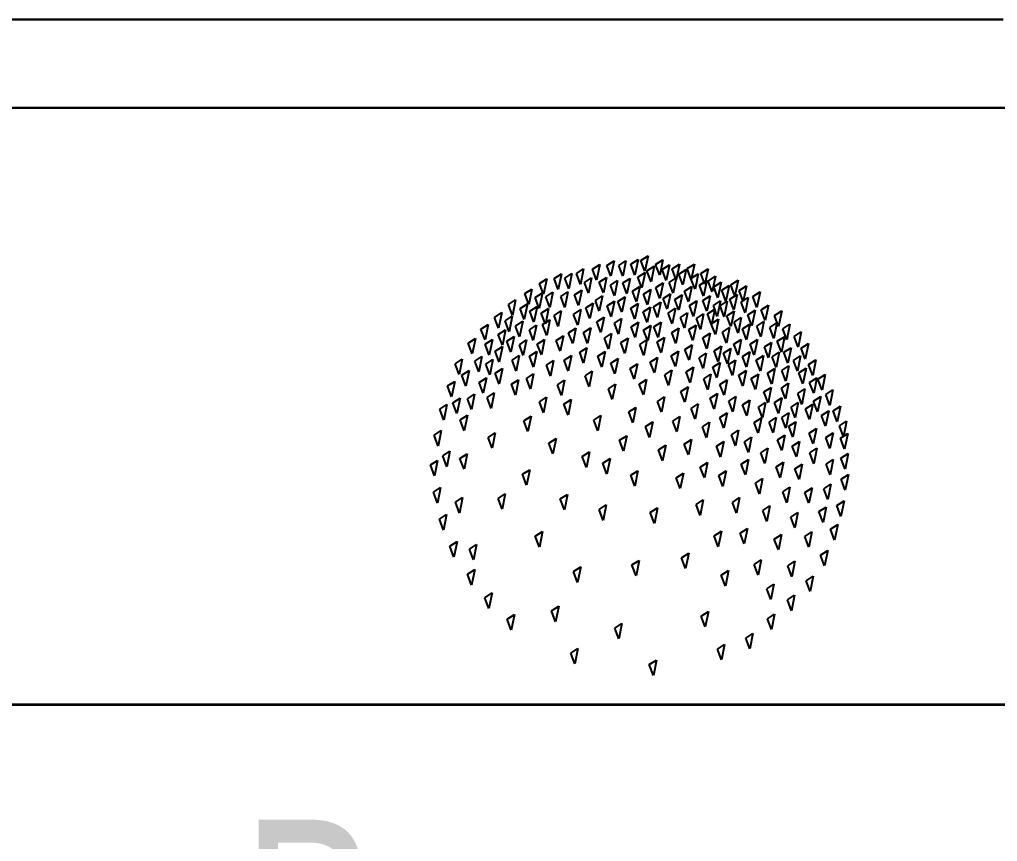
# Model space of a CAD drawing. Header units: inches. Extents: x -7543 to -822, y 102837 to 190349.
# Drawn here: x -837.03374 to -837.02269, y 102837.26488 to 102837.27418 of the extents above; entities that cross this region are included whole.
import ezdxf

# ---------------------------------------------------------------- set-up
doc = ezdxf.new("R2010")
doc.units = ezdxf.units.IN
doc.header["$MEASUREMENT"] = 0
doc.linetypes.add('__ZG_T_P__9', pattern=[22, 1, -10, 1, -10])
for name, color, linetype, lineweight in [('ARSA', 7, 'Continuous', 30), ('BİTKİ', 96, 'Continuous', 25), ('YAZI', 7, 'Continuous', 25)]:
    doc.layers.add(name, color=color, linetype=linetype, lineweight=lineweight)
doc.layers.add('DUVAR', color=7, linetype='Continuous', lineweight=35, true_color=0xfc4642)
doc.styles.add('İSİM', font='arial.ttf', dxfattribs={"width": 0.7, "height": 50})

msp = doc.modelspace()

# ---------------------------------------------------------------- linework, layer by layer
at = {"layer": 'ARSA', "color": 40}
for p, q in [((-837.041457, 102837.274179), (-837.02262, 102837.274179)), ((-837.041457, 102837.273179), (-837.02162, 102837.273179))]:
    msp.add_line(p, q, dxfattribs=at)
at = {"layer": 'BİTKİ'}
for p, q in [((-837.027102, 102837.271398), (-837.02702, 102837.271451)), ((-837.02702, 102837.271451), (-837.027056, 102837.271276)), ((-837.026967, 102837.271399), (-837.026886, 102837.271451)), ((-837.026886, 102837.271451), (-837.026921, 102837.271276)), ((-837.026829, 102837.271411), (-837.026748, 102837.271464)), ((-837.026748, 102837.271464), (-837.026784, 102837.271288)), ((-837.026671, 102837.271332), (-837.026717, 102837.271455)), ((-837.026635, 102837.271507), (-837.026671, 102837.271332)), ((-837.02655, 102837.271409), (-837.026468, 102837.271462)), ((-837.026468, 102837.271462), (-837.026504, 102837.271287)), ((-837.027446, 102837.271306), (-837.027365, 102837.271358)), ((-837.027365, 102837.271358), (-837.027401, 102837.271183)), ((-837.027265, 102837.271356), (-837.027183, 102837.271408)), ((-837.027219, 102837.271233), (-837.027265, 102837.271356)), ((-837.027183, 102837.271408), (-837.027219, 102837.271233)), ((-837.027056, 102837.271276), (-837.027102, 102837.271398)), ((-837.026921, 102837.271276), (-837.026967, 102837.271399)), ((-837.026784, 102837.271288), (-837.026829, 102837.271411)), ((-837.026648, 102837.271337), (-837.026567, 102837.271389)), ((-837.026567, 102837.271389), (-837.026602, 102837.271214)), ((-837.026504, 102837.271287), (-837.02655, 102837.271409)), ((-837.026476, 102837.271352), (-837.026394, 102837.271404)), ((-837.02643, 102837.271229), (-837.026476, 102837.271352)), ((-837.026394, 102837.271404), (-837.02643, 102837.271229)), ((-837.026362, 102837.271358), (-837.026281, 102837.271411)), ((-837.026317, 102837.271236), (-837.026362, 102837.271358)), ((-837.026281, 102837.271411), (-837.026317, 102837.271236)), ((-837.026288, 102837.271301), (-837.026207, 102837.271353)), ((-837.026207, 102837.271353), (-837.026243, 102837.271178)), ((-837.026193, 102837.271362), (-837.026112, 102837.271414)), ((-837.026148, 102837.271239), (-837.026193, 102837.271362)), ((-837.026112, 102837.271414), (-837.026148, 102837.271239)), ((-837.02604, 102837.271307), (-837.025958, 102837.27136)), ((-837.025958, 102837.27136), (-837.025994, 102837.271185)), ((-837.027863, 102837.271195), (-837.027781, 102837.271248)), ((-837.027781, 102837.271248), (-837.027817, 102837.271073)), ((-837.027697, 102837.27125), (-837.027615, 102837.271302)), ((-837.027651, 102837.271127), (-837.027697, 102837.27125)), ((-837.027615, 102837.271302), (-837.027651, 102837.271127)), ((-837.027578, 102837.271255), (-837.027496, 102837.271307)), ((-837.027532, 102837.271132), (-837.027578, 102837.271255)), ((-837.027496, 102837.271307), (-837.027532, 102837.271132)), ((-837.027401, 102837.271183), (-837.027446, 102837.271306)), ((-837.027356, 102837.271206), (-837.027274, 102837.271259)), ((-837.027274, 102837.271259), (-837.02731, 102837.271084)), ((-837.027187, 102837.27121), (-837.027105, 102837.271262)), ((-837.027105, 102837.271262), (-837.027141, 102837.271087)), ((-837.027062, 102837.271176), (-837.02698, 102837.271228)), ((-837.02698, 102837.271228), (-837.027016, 102837.271053)), ((-837.026921, 102837.2712), (-837.026839, 102837.271252)), ((-837.026839, 102837.271252), (-837.026875, 102837.271077)), ((-837.026752, 102837.271265), (-837.02667, 102837.271318)), ((-837.026706, 102837.271143), (-837.026752, 102837.271265)), ((-837.02667, 102837.271318), (-837.026706, 102837.271143)), ((-837.026602, 102837.271214), (-837.026648, 102837.271337)), ((-837.026398, 102837.271206), (-837.026317, 102837.271259)), ((-837.026317, 102837.271259), (-837.026352, 102837.271083)), ((-837.026243, 102837.271178), (-837.026288, 102837.271301)), ((-837.026151, 102837.271251), (-837.026069, 102837.271303)), ((-837.026105, 102837.271128), (-837.026151, 102837.271251)), ((-837.026069, 102837.271303), (-837.026105, 102837.271128)), ((-837.025994, 102837.271185), (-837.02604, 102837.271307)), ((-837.025957, 102837.271222), (-837.025875, 102837.271275)), ((-837.025875, 102837.271275), (-837.025911, 102837.2711)), ((-837.0257, 102837.271177), (-837.025619, 102837.27123)), ((-837.025619, 102837.27123), (-837.025655, 102837.271055)), ((-837.028029, 102837.271079), (-837.027948, 102837.271131)), ((-837.027948, 102837.271131), (-837.027983, 102837.270956)), ((-837.027817, 102837.271073), (-837.027863, 102837.271195)), ((-837.027467, 102837.271066), (-837.027385, 102837.271119)), ((-837.027385, 102837.271119), (-837.027421, 102837.270944)), ((-837.02731, 102837.271084), (-837.027356, 102837.271206)), ((-837.027141, 102837.271087), (-837.027187, 102837.27121)), ((-837.027016, 102837.271053), (-837.027062, 102837.271176)), ((-837.026875, 102837.271077), (-837.026921, 102837.2712)), ((-837.026812, 102837.271107), (-837.02673, 102837.27116)), ((-837.02673, 102837.27116), (-837.026766, 102837.270985)), ((-837.026549, 102837.271148), (-837.026467, 102837.2712)), ((-837.026467, 102837.2712), (-837.026503, 102837.271025)), ((-837.026352, 102837.271083), (-837.026398, 102837.271206)), ((-837.026054, 102837.271174), (-837.025972, 102837.271227)), ((-837.026008, 102837.271052), (-837.026054, 102837.271174)), ((-837.025972, 102837.271227), (-837.026008, 102837.271052)), ((-837.025911, 102837.2711), (-837.025957, 102837.271222)), ((-837.025891, 102837.271155), (-837.02581, 102837.271207)), ((-837.025846, 102837.271032), (-837.025891, 102837.271155)), ((-837.02581, 102837.271207), (-837.025846, 102837.271032)), ((-837.025755, 102837.270995), (-837.025801, 102837.271118)), ((-837.025719, 102837.27117), (-837.025755, 102837.270995)), ((-837.025655, 102837.271055), (-837.0257, 102837.271177)), ((-837.025606, 102837.271114), (-837.025524, 102837.271166)), ((-837.025524, 102837.271166), (-837.02556, 102837.270991)), ((-837.028214, 102837.270955), (-837.028133, 102837.271008)), ((-837.028133, 102837.271008), (-837.028168, 102837.270833)), ((-837.027983, 102837.270956), (-837.028029, 102837.271079)), ((-837.027912, 102837.271035), (-837.027831, 102837.271087)), ((-837.027867, 102837.270912), (-837.027912, 102837.271035)), ((-837.027831, 102837.271087), (-837.027867, 102837.270912)), ((-837.027792, 102837.271043), (-837.027711, 102837.271096)), ((-837.027747, 102837.270921), (-837.027792, 102837.271043)), ((-837.027711, 102837.271096), (-837.027747, 102837.270921)), ((-837.027623, 102837.271047), (-837.027542, 102837.271099)), ((-837.027578, 102837.270924), (-837.027623, 102837.271047)), ((-837.027542, 102837.271099), (-837.027578, 102837.270924)), ((-837.027421, 102837.270944), (-837.027467, 102837.271066)), ((-837.027232, 102837.271002), (-837.027151, 102837.271055)), ((-837.026978, 102837.270991), (-837.026896, 102837.271043)), ((-837.026766, 102837.270985), (-837.026812, 102837.271107)), ((-837.026287, 102837.270891), (-837.026333, 102837.271014)), ((-837.026017, 102837.271002), (-837.025935, 102837.271055)), ((-837.025935, 102837.271055), (-837.025971, 102837.27088)), ((-837.02571, 102837.271018), (-837.025629, 102837.271071)), ((-837.025665, 102837.270895), (-837.02571, 102837.271018)), ((-837.025629, 102837.271071), (-837.025665, 102837.270895)), ((-837.02556, 102837.270991), (-837.025606, 102837.271114)), ((-837.025585, 102837.270984), (-837.025504, 102837.271036)), ((-837.025504, 102837.271036), (-837.025539, 102837.270861)), ((-837.02545, 102837.271047), (-837.025369, 102837.271099)), ((-837.025405, 102837.270924), (-837.02545, 102837.271047)), ((-837.025369, 102837.271099), (-837.025405, 102837.270924)), ((-837.028168, 102837.270833), (-837.028214, 102837.270955)), ((-837.028081, 102837.27091), (-837.027999, 102837.270963)), ((-837.028035, 102837.270788), (-837.028081, 102837.27091)), ((-837.027999, 102837.270963), (-837.028035, 102837.270788)), ((-837.027971, 102837.270881), (-837.02789, 102837.270933)), ((-837.02789, 102837.270933), (-837.027926, 102837.270758)), ((-837.027843, 102837.270858), (-837.027762, 102837.27091)), ((-837.027762, 102837.27091), (-837.027797, 102837.270735)), ((-837.027477, 102837.270845), (-837.027395, 102837.270898)), ((-837.027339, 102837.270919), (-837.027257, 102837.270972)), ((-837.027098, 102837.270941), (-837.027016, 102837.270993)), ((-837.026831, 102837.270913), (-837.026749, 102837.270966)), ((-837.026785, 102837.270791), (-837.026831, 102837.270913)), ((-837.02669, 102837.270875), (-837.026609, 102837.270927)), ((-837.025882, 102837.270903), (-837.025918, 102837.270728)), ((-837.025817, 102837.270997), (-837.025853, 102837.270822)), ((-837.025821, 102837.27094), (-837.02574, 102837.270993)), ((-837.025775, 102837.270818), (-837.025821, 102837.27094)), ((-837.02574, 102837.270993), (-837.025775, 102837.270818)), ((-837.025539, 102837.270861), (-837.025585, 102837.270984)), ((-837.025357, 102837.270897), (-837.025275, 102837.270949)), ((-837.025311, 102837.270774), (-837.025357, 102837.270897)), ((-837.025275, 102837.270949), (-837.025311, 102837.270774)), ((-837.028371, 102837.270811), (-837.02829, 102837.270864)), ((-837.028325, 102837.270689), (-837.028371, 102837.270811)), ((-837.02829, 102837.270864), (-837.028325, 102837.270689)), ((-837.028253, 102837.270771), (-837.028172, 102837.270823)), ((-837.028172, 102837.270823), (-837.028208, 102837.270648)), ((-837.027699, 102837.270831), (-837.027618, 102837.270884)), ((-837.027618, 102837.270884), (-837.027653, 102837.270708)), ((-837.027431, 102837.270722), (-837.027477, 102837.270845)), ((-837.026936, 102837.270797), (-837.026972, 102837.270622)), ((-837.026225, 102837.270688), (-837.026271, 102837.27081)), ((-837.025745, 102837.270828), (-837.025664, 102837.270881)), ((-837.0257, 102837.270706), (-837.025745, 102837.270828)), ((-837.025664, 102837.270881), (-837.0257, 102837.270706)), ((-837.025664, 102837.270756), (-837.025583, 102837.270809)), ((-837.025583, 102837.270809), (-837.025618, 102837.270634)), ((-837.025507, 102837.270838), (-837.025426, 102837.270891)), ((-837.025462, 102837.270716), (-837.025507, 102837.270838)), ((-837.025426, 102837.270891), (-837.025462, 102837.270716)), ((-837.025207, 102837.270831), (-837.025125, 102837.270883)), ((-837.025161, 102837.270708), (-837.025207, 102837.270831)), ((-837.025125, 102837.270883), (-837.025161, 102837.270708)), ((-837.028525, 102837.270679), (-837.028443, 102837.270731)), ((-837.028479, 102837.270556), (-837.028525, 102837.270679)), ((-837.028443, 102837.270731), (-837.028479, 102837.270556)), ((-837.028208, 102837.270648), (-837.028253, 102837.270771)), ((-837.028135, 102837.270713), (-837.028053, 102837.270766)), ((-837.028089, 102837.270591), (-837.028135, 102837.270713)), ((-837.028053, 102837.270766), (-837.028089, 102837.270591)), ((-837.026487, 102837.270757), (-837.026523, 102837.270582)), ((-837.025796, 102837.270643), (-837.025714, 102837.270695)), ((-837.025714, 102837.270695), (-837.02575, 102837.27052)), ((-837.025618, 102837.270634), (-837.025664, 102837.270756)), ((-837.025567, 102837.27068), (-837.025486, 102837.270733)), ((-837.025522, 102837.270558), (-837.025567, 102837.27068)), ((-837.025486, 102837.270733), (-837.025522, 102837.270558)), ((-837.025408, 102837.270711), (-837.025326, 102837.270764)), ((-837.025362, 102837.270589), (-837.025408, 102837.270711)), ((-837.025326, 102837.270764), (-837.025362, 102837.270589)), ((-837.025261, 102837.270696), (-837.025179, 102837.270748)), ((-837.025215, 102837.270573), (-837.025261, 102837.270696)), ((-837.025179, 102837.270748), (-837.025215, 102837.270573)), ((-837.025114, 102837.270681), (-837.025032, 102837.270733)), ((-837.025068, 102837.270558), (-837.025114, 102837.270681)), ((-837.025032, 102837.270733), (-837.025068, 102837.270558)), ((-837.028669, 102837.270519), (-837.028588, 102837.270572)), ((-837.028588, 102837.270572), (-837.028624, 102837.270397)), ((-837.028329, 102837.270617), (-837.028247, 102837.27067)), ((-837.028283, 102837.270495), (-837.028329, 102837.270617)), ((-837.028247, 102837.27067), (-837.028283, 102837.270495)), ((-837.028232, 102837.270541), (-837.028151, 102837.270593)), ((-837.028151, 102837.270593), (-837.028186, 102837.270418)), ((-837.027488, 102837.270514), (-837.027534, 102837.270637)), ((-837.027085, 102837.270453), (-837.02713, 102837.270576)), ((-837.027049, 102837.270628), (-837.027085, 102837.270453)), ((-837.026861, 102837.270577), (-837.026897, 102837.270402)), ((-837.02645, 102837.270585), (-837.026486, 102837.27041)), ((-837.026015, 102837.270578), (-837.025934, 102837.270631)), ((-837.02597, 102837.270456), (-837.026015, 102837.270578)), ((-837.025934, 102837.270631), (-837.02597, 102837.270456)), ((-837.02575, 102837.27052), (-837.025796, 102837.270643)), ((-837.025175, 102837.27054), (-837.025093, 102837.270592)), ((-837.025093, 102837.270592), (-837.025129, 102837.270417)), ((-837.024986, 102837.270596), (-837.024904, 102837.270648)), ((-837.02494, 102837.270473), (-837.024986, 102837.270596)), ((-837.024904, 102837.270648), (-837.02494, 102837.270473)), ((-837.028624, 102837.270397), (-837.028669, 102837.270519)), ((-837.028476, 102837.270508), (-837.028395, 102837.27056)), ((-837.028431, 102837.270385), (-837.028476, 102837.270508)), ((-837.028395, 102837.27056), (-837.028431, 102837.270385)), ((-837.028364, 102837.270427), (-837.028282, 102837.27048)), ((-837.028282, 102837.27048), (-837.028318, 102837.270305)), ((-837.028186, 102837.270418), (-837.028232, 102837.270541)), ((-837.028091, 102837.270502), (-837.02801, 102837.270555)), ((-837.028046, 102837.27038), (-837.028091, 102837.270502)), ((-837.02801, 102837.270555), (-837.028046, 102837.27038)), ((-837.027888, 102837.270509), (-837.027806, 102837.270562)), ((-837.027409, 102837.270416), (-837.027328, 102837.270468)), ((-837.027328, 102837.270468), (-837.027364, 102837.270293)), ((-837.026897, 102837.270402), (-837.026943, 102837.270525)), ((-837.026684, 102837.270381), (-837.02673, 102837.270504)), ((-837.026649, 102837.270556), (-837.026684, 102837.270381)), ((-837.026486, 102837.27041), (-837.026532, 102837.270533)), ((-837.026219, 102837.270447), (-837.026138, 102837.2705)), ((-837.026138, 102837.2705), (-837.026173, 102837.270325)), ((-837.025887, 102837.270431), (-837.025806, 102837.270484)), ((-837.025806, 102837.270484), (-837.025842, 102837.270309)), ((-837.025782, 102837.270407), (-837.025701, 102837.270459)), ((-837.025701, 102837.270459), (-837.025736, 102837.270284)), ((-837.025665, 102837.270508), (-837.025583, 102837.27056)), ((-837.025619, 102837.270385), (-837.025665, 102837.270508)), ((-837.025583, 102837.27056), (-837.025619, 102837.270385)), ((-837.02548, 102837.270507), (-837.025399, 102837.270559)), ((-837.025435, 102837.270384), (-837.02548, 102837.270507)), ((-837.025399, 102837.270559), (-837.025435, 102837.270384)), ((-837.025321, 102837.270476), (-837.025239, 102837.270528)), ((-837.025275, 102837.270353), (-837.025321, 102837.270476)), ((-837.025239, 102837.270528), (-837.025275, 102837.270353)), ((-837.025129, 102837.270417), (-837.025175, 102837.27054)), ((-837.025102, 102837.270416), (-837.02502, 102837.270468)), ((-837.02502, 102837.270468), (-837.025056, 102837.270293)), ((-837.024905, 102837.270462), (-837.024823, 102837.270514)), ((-837.024859, 102837.270339), (-837.024905, 102837.270462)), ((-837.024823, 102837.270514), (-837.024859, 102837.270339)), ((-837.028596, 102837.270317), (-837.028514, 102837.270369)), ((-837.028514, 102837.270369), (-837.02855, 102837.270194)), ((-837.028318, 102837.270305), (-837.028364, 102837.270427)), ((-837.027203, 102837.270372), (-837.027121, 102837.270424)), ((-837.027157, 102837.270249), (-837.027203, 102837.270372)), ((-837.027121, 102837.270424), (-837.027157, 102837.270249)), ((-837.027056, 102837.270294), (-837.026975, 102837.270347)), ((-837.026975, 102837.270347), (-837.02701, 102837.270172)), ((-837.026611, 102837.270305), (-837.026529, 102837.270358)), ((-837.026529, 102837.270358), (-837.026565, 102837.270183)), ((-837.026373, 102837.270377), (-837.026291, 102837.27043)), ((-837.026327, 102837.270255), (-837.026373, 102837.270377)), ((-837.026291, 102837.27043), (-837.026327, 102837.270255)), ((-837.026173, 102837.270325), (-837.026219, 102837.270447)), ((-837.02606, 102837.270354), (-837.025978, 102837.270406)), ((-837.026014, 102837.270231), (-837.02606, 102837.270354)), ((-837.025978, 102837.270406), (-837.026014, 102837.270231)), ((-837.025842, 102837.270309), (-837.025887, 102837.270431)), ((-837.025736, 102837.270284), (-837.025782, 102837.270407)), ((-837.025568, 102837.270369), (-837.025487, 102837.270422)), ((-837.025523, 102837.270247), (-837.025568, 102837.270369)), ((-837.025487, 102837.270422), (-837.025523, 102837.270247)), ((-837.025412, 102837.270326), (-837.02533, 102837.270379)), ((-837.02533, 102837.270379), (-837.025366, 102837.270204)), ((-837.025234, 102837.270365), (-837.025152, 102837.270417)), ((-837.025188, 102837.270242), (-837.025234, 102837.270365)), ((-837.025152, 102837.270417), (-837.025188, 102837.270242)), ((-837.025056, 102837.270293), (-837.025102, 102837.270416)), ((-837.024993, 102837.270324), (-837.024911, 102837.270376)), ((-837.024911, 102837.270376), (-837.024947, 102837.270201)), ((-837.028817, 102837.270286), (-837.028736, 102837.270338)), ((-837.028771, 102837.270163), (-837.028817, 102837.270286)), ((-837.028736, 102837.270338), (-837.028771, 102837.270163)), ((-837.02855, 102837.270194), (-837.028596, 102837.270317)), ((-837.028471, 102837.270282), (-837.028389, 102837.270335)), ((-837.028425, 102837.27016), (-837.028471, 102837.270282)), ((-837.028389, 102837.270335), (-837.028425, 102837.27016)), ((-837.02701, 102837.270172), (-837.027056, 102837.270294)), ((-837.026837, 102837.270234), (-837.026756, 102837.270287)), ((-837.026792, 102837.270112), (-837.026837, 102837.270234)), ((-837.026756, 102837.270287), (-837.026792, 102837.270112)), ((-837.026565, 102837.270183), (-837.026611, 102837.270305)), ((-837.026204, 102837.270194), (-837.026123, 102837.270247)), ((-837.026123, 102837.270247), (-837.026159, 102837.270072)), ((-837.025904, 102837.270249), (-837.025822, 102837.270302)), ((-837.025858, 102837.270126), (-837.025904, 102837.270249)), ((-837.025822, 102837.270302), (-837.025858, 102837.270126)), ((-837.025728, 102837.270276), (-837.025647, 102837.270328)), ((-837.025683, 102837.270153), (-837.025728, 102837.270276)), ((-837.025647, 102837.270328), (-837.025683, 102837.270153)), ((-837.025366, 102837.270204), (-837.025412, 102837.270326)), ((-837.025124, 102837.270211), (-837.025043, 102837.270263)), ((-837.025043, 102837.270263), (-837.025079, 102837.270088)), ((-837.024947, 102837.270201), (-837.024993, 102837.270324)), ((-837.024931, 102837.270182), (-837.024849, 102837.270235)), ((-837.024849, 102837.270235), (-837.024885, 102837.27006)), ((-837.024821, 102837.270277), (-837.024739, 102837.270329)), ((-837.024775, 102837.270154), (-837.024821, 102837.270277)), ((-837.024739, 102837.270329), (-837.024775, 102837.270154)), ((-837.02874, 102837.270157), (-837.028659, 102837.270209)), ((-837.028695, 102837.270034), (-837.02874, 102837.270157)), ((-837.028659, 102837.270209), (-837.028695, 102837.270034)), ((-837.028544, 102837.270074), (-837.028463, 102837.270127)), ((-837.028463, 102837.270127), (-837.028499, 102837.269952)), ((-837.027348, 102837.27015), (-837.027266, 102837.270202)), ((-837.027302, 102837.270027), (-837.027348, 102837.27015)), ((-837.027266, 102837.270202), (-837.027302, 102837.270027)), ((-837.026448, 102837.270161), (-837.026367, 102837.270214)), ((-837.026403, 102837.270039), (-837.026448, 102837.270161)), ((-837.026367, 102837.270214), (-837.026403, 102837.270039)), ((-837.026159, 102837.270072), (-837.026204, 102837.270194)), ((-837.026007, 102837.270116), (-837.025926, 102837.270168)), ((-837.025926, 102837.270168), (-837.025962, 102837.269993)), ((-837.025284, 102837.270179), (-837.025203, 102837.270232)), ((-837.025238, 102837.270057), (-837.025284, 102837.270179)), ((-837.025203, 102837.270232), (-837.025238, 102837.270057)), ((-837.025079, 102837.270088), (-837.025124, 102837.270211)), ((-837.024885, 102837.27006), (-837.024931, 102837.270182)), ((-837.024809, 102837.270074), (-837.024727, 102837.270127)), ((-837.024727, 102837.270127), (-837.024763, 102837.269952)), ((-837.024715, 102837.270111), (-837.024633, 102837.270163)), ((-837.024633, 102837.270163), (-837.024669, 102837.269988)), ((-837.028902, 102837.270035), (-837.028821, 102837.270087)), ((-837.028857, 102837.269912), (-837.028902, 102837.270035)), ((-837.028821, 102837.270087), (-837.028857, 102837.269912)), ((-837.028499, 102837.269952), (-837.028544, 102837.270074)), ((-837.027661, 102837.270049), (-837.027579, 102837.270101)), ((-837.027085, 102837.270003), (-837.027004, 102837.270056)), ((-837.027004, 102837.270056), (-837.02704, 102837.269881)), ((-837.026735, 102837.270057), (-837.026653, 102837.270109)), ((-837.026689, 102837.269934), (-837.026735, 102837.270057)), ((-837.026653, 102837.270109), (-837.026689, 102837.269934)), ((-837.026264, 102837.269974), (-837.026183, 102837.270027)), ((-837.026183, 102837.270027), (-837.026219, 102837.269851)), ((-837.025962, 102837.269993), (-837.026007, 102837.270116)), ((-837.025823, 102837.270053), (-837.025741, 102837.270105)), ((-837.025777, 102837.26993), (-837.025823, 102837.270053)), ((-837.025741, 102837.270105), (-837.025777, 102837.26993)), ((-837.025326, 102837.269967), (-837.025244, 102837.270019)), ((-837.025244, 102837.270019), (-837.02528, 102837.269844)), ((-837.025128, 102837.270012), (-837.025047, 102837.270065)), ((-837.025083, 102837.26989), (-837.025128, 102837.270012)), ((-837.025047, 102837.270065), (-837.025083, 102837.26989)), ((-837.024763, 102837.269952), (-837.024809, 102837.270074)), ((-837.024669, 102837.269988), (-837.024715, 102837.270111)), ((-837.028679, 102837.269891), (-837.028597, 102837.269943)), ((-837.028597, 102837.269943), (-837.028633, 102837.269768)), ((-837.028456, 102837.269905), (-837.028375, 102837.269957)), ((-837.028411, 102837.269782), (-837.028456, 102837.269905)), ((-837.028375, 102837.269957), (-837.028411, 102837.269782)), ((-837.027865, 102837.269855), (-837.027783, 102837.269908)), ((-837.027783, 102837.269908), (-837.027819, 102837.269733)), ((-837.02704, 102837.269881), (-837.027085, 102837.270003)), ((-837.026531, 102837.26986), (-837.026449, 102837.269913)), ((-837.026449, 102837.269913), (-837.026485, 102837.269737)), ((-837.026219, 102837.269851), (-837.026264, 102837.269974)), ((-837.025933, 102837.269896), (-837.025851, 102837.269948)), ((-837.025851, 102837.269948), (-837.025887, 102837.269773)), ((-837.025723, 102837.269864), (-837.025642, 102837.269916)), ((-837.02528, 102837.269844), (-837.025326, 102837.269967)), ((-837.024944, 102837.269949), (-837.024862, 102837.270002)), ((-837.024898, 102837.269827), (-837.024944, 102837.269949)), ((-837.024862, 102837.270002), (-837.024898, 102837.269827)), ((-837.024766, 102837.269863), (-837.024684, 102837.269916)), ((-837.024684, 102837.269916), (-837.02472, 102837.269741)), ((-837.024628, 102837.269938), (-837.024546, 102837.26999)), ((-837.024582, 102837.269815), (-837.024628, 102837.269938)), ((-837.024546, 102837.26999), (-837.024582, 102837.269815)), ((-837.028843, 102837.269844), (-837.028761, 102837.269897)), ((-837.028761, 102837.269897), (-837.028797, 102837.269722)), ((-837.028633, 102837.269768), (-837.028679, 102837.269891)), ((-837.026855, 102837.269741), (-837.026773, 102837.269793)), ((-837.026773, 102837.269793), (-837.026809, 102837.269618)), ((-837.026485, 102837.269737), (-837.026531, 102837.26986)), ((-837.026149, 102837.269781), (-837.026068, 102837.269833)), ((-837.026068, 102837.269833), (-837.026104, 102837.269658)), ((-837.025887, 102837.269773), (-837.025933, 102837.269896)), ((-837.025678, 102837.269741), (-837.025723, 102837.269864)), ((-837.025389, 102837.269797), (-837.025307, 102837.269849)), ((-837.025307, 102837.269849), (-837.025343, 102837.269674)), ((-837.025207, 102837.269847), (-837.025125, 102837.269899)), ((-837.025161, 102837.269724), (-837.025207, 102837.269847)), ((-837.025125, 102837.269899), (-837.025161, 102837.269724)), ((-837.025019, 102837.269796), (-837.024938, 102837.269848)), ((-837.024974, 102837.269673), (-837.025019, 102837.269796)), ((-837.024938, 102837.269848), (-837.024974, 102837.269673)), ((-837.024857, 102837.269776), (-837.024775, 102837.269829)), ((-837.024775, 102837.269829), (-837.024811, 102837.269654)), ((-837.02472, 102837.269741), (-837.024766, 102837.269863)), ((-837.024544, 102837.269753), (-837.024462, 102837.269805)), ((-837.024462, 102837.269805), (-837.024498, 102837.26963)), ((-837.028945, 102837.26965), (-837.028991, 102837.269773)), ((-837.027249, 102837.26965), (-837.027168, 102837.269702)), ((-837.027168, 102837.269702), (-837.027203, 102837.269527)), ((-837.026809, 102837.269618), (-837.026855, 102837.269741)), ((-837.026356, 102837.269638), (-837.026275, 102837.269691)), ((-837.026275, 102837.269691), (-837.026311, 102837.269515)), ((-837.026104, 102837.269658), (-837.026149, 102837.269781)), ((-837.025824, 102837.269679), (-837.025743, 102837.269732)), ((-837.025743, 102837.269732), (-837.025778, 102837.269557)), ((-837.025124, 102837.269679), (-837.025043, 102837.269732)), ((-837.025043, 102837.269732), (-837.025078, 102837.269556)), ((-837.024811, 102837.269654), (-837.024857, 102837.269776)), ((-837.024675, 102837.269702), (-837.024594, 102837.269754)), ((-837.02463, 102837.269579), (-837.024675, 102837.269702)), ((-837.024594, 102837.269754), (-837.02463, 102837.269579)), ((-837.024498, 102837.26963), (-837.024544, 102837.269753)), ((-837.027203, 102837.269527), (-837.027249, 102837.26965)), ((-837.026664, 102837.269577), (-837.026583, 102837.269629)), ((-837.026618, 102837.269454), (-837.026664, 102837.269577)), ((-837.026583, 102837.269629), (-837.026618, 102837.269454)), ((-837.026311, 102837.269515), (-837.026356, 102837.269638)), ((-837.026022, 102837.269572), (-837.02594, 102837.269624)), ((-837.025976, 102837.269449), (-837.026022, 102837.269572)), ((-837.02594, 102837.269624), (-837.025976, 102837.269449)), ((-837.025778, 102837.269557), (-837.025824, 102837.269679)), ((-837.025045, 102837.269579), (-837.024964, 102837.269631)), ((-837.024999, 102837.269456), (-837.025045, 102837.269579)), ((-837.024964, 102837.269631), (-837.024999, 102837.269456)), ((-837.024472, 102837.269584), (-837.024391, 102837.269636)), ((-837.024427, 102837.269461), (-837.024472, 102837.269584)), ((-837.024391, 102837.269636), (-837.024427, 102837.269461)), ((-837.028973, 102837.269531), (-837.029009, 102837.269356)), ((-837.026959, 102837.269421), (-837.026877, 102837.269473)), ((-837.026877, 102837.269473), (-837.026913, 102837.269298)), ((-837.024814, 102837.269503), (-837.024732, 102837.269555)), ((-837.024768, 102837.26938), (-837.024814, 102837.269503)), ((-837.024732, 102837.269555), (-837.024768, 102837.26938)), ((-837.024626, 102837.269452), (-837.024545, 102837.269504)), ((-837.024545, 102837.269504), (-837.02458, 102837.269329)), ((-837.02446, 102837.269444), (-837.024379, 102837.269496)), ((-837.024379, 102837.269496), (-837.024415, 102837.269321)), ((-837.026913, 102837.269298), (-837.026959, 102837.269421)), ((-837.026518, 102837.269313), (-837.026436, 102837.269365)), ((-837.026436, 102837.269365), (-837.026472, 102837.26919)), ((-837.026226, 102837.269378), (-837.026144, 102837.269431)), ((-837.02618, 102837.269256), (-837.026226, 102837.269378)), ((-837.026144, 102837.269431), (-837.02618, 102837.269256)), ((-837.025863, 102837.269354), (-837.025781, 102837.269406)), ((-837.025817, 102837.269231), (-837.025863, 102837.269354)), ((-837.025781, 102837.269406), (-837.025817, 102837.269231)), ((-837.025005, 102837.269356), (-837.024924, 102837.269408)), ((-837.024959, 102837.269233), (-837.025005, 102837.269356)), ((-837.024924, 102837.269408), (-837.024959, 102837.269233)), ((-837.02458, 102837.269329), (-837.024626, 102837.269452)), ((-837.024415, 102837.269321), (-837.02446, 102837.269444)), ((-837.027379, 102837.269237), (-837.027297, 102837.269289)), ((-837.027297, 102837.269289), (-837.027333, 102837.269114)), ((-837.026472, 102837.26919), (-837.026518, 102837.269313)), ((-837.024808, 102837.269277), (-837.024727, 102837.26933)), ((-837.024763, 102837.269155), (-837.024808, 102837.269277)), ((-837.024727, 102837.26933), (-837.024763, 102837.269155)), ((-837.024455, 102837.269218), (-837.024373, 102837.269271)), ((-837.024373, 102837.269271), (-837.024409, 102837.269095)), ((-837.029096, 102837.269142), (-837.029015, 102837.269194)), ((-837.029015, 102837.269194), (-837.02905, 102837.269019)), ((-837.027333, 102837.269114), (-837.027379, 102837.269237)), ((-837.027147, 102837.269161), (-837.027066, 102837.269214)), ((-837.027066, 102837.269214), (-837.027102, 102837.269038)), ((-837.026045, 102837.269117), (-837.025963, 102837.26917)), ((-837.024975, 102837.269099), (-837.024893, 102837.269151)), ((-837.024893, 102837.269151), (-837.024929, 102837.268976)), ((-837.024624, 102837.269152), (-837.024542, 102837.269205)), ((-837.024578, 102837.26903), (-837.024624, 102837.269152)), ((-837.024542, 102837.269205), (-837.024578, 102837.26903)), ((-837.024409, 102837.269095), (-837.024455, 102837.269218)), ((-837.026786, 102837.268902), (-837.026832, 102837.269025)), ((-837.02675, 102837.269077), (-837.026786, 102837.268902)), ((-837.024929, 102837.268976), (-837.024975, 102837.269099)), ((-837.024452, 102837.268981), (-837.024371, 102837.269033)), ((-837.024371, 102837.269033), (-837.024407, 102837.268858)), ((-837.025423, 102837.268935), (-837.025341, 102837.268987)), ((-837.02465, 102837.268873), (-837.024568, 102837.268925)), ((-837.024568, 102837.268925), (-837.024604, 102837.26875)), ((-837.024407, 102837.268858), (-837.024452, 102837.268981)), ((-837.027628, 102837.268757), (-837.027546, 102837.268809)), ((-837.027546, 102837.268809), (-837.027582, 102837.268634)), ((-837.025113, 102837.268838), (-837.025032, 102837.26889)), ((-837.025068, 102837.268715), (-837.025113, 102837.268838)), ((-837.025032, 102837.26889), (-837.025068, 102837.268715)), ((-837.024863, 102837.268831), (-837.024781, 102837.268884)), ((-837.024817, 102837.268709), (-837.024863, 102837.268831)), ((-837.024781, 102837.268884), (-837.024817, 102837.268709)), ((-837.024604, 102837.26875), (-837.02465, 102837.268873)), ((-837.027582, 102837.268634), (-837.027628, 102837.268757)), ((-837.02719, 102837.268637), (-837.027108, 102837.26869)), ((-837.027108, 102837.26869), (-837.027144, 102837.268515)), ((-837.0245, 102837.268683), (-837.024419, 102837.268735)), ((-837.024419, 102837.268735), (-837.024455, 102837.26856)), ((-837.028995, 102837.268529), (-837.028913, 102837.268581)), ((-837.028913, 102837.268581), (-837.028949, 102837.268406)), ((-837.027144, 102837.268515), (-837.02719, 102837.268637)), ((-837.025023, 102837.268552), (-837.024942, 102837.268604)), ((-837.024942, 102837.268604), (-837.024978, 102837.268429)), ((-837.024704, 102837.268614), (-837.024622, 102837.268666)), ((-837.024658, 102837.268491), (-837.024704, 102837.268614)), ((-837.024622, 102837.268666), (-837.024658, 102837.268491)), ((-837.024455, 102837.26856), (-837.0245, 102837.268683)), ((-837.028949, 102837.268406), (-837.028995, 102837.268529)), ((-837.024573, 102837.268416), (-837.024492, 102837.268469)), ((-837.024492, 102837.268469), (-837.024527, 102837.268293)), ((-837.024527, 102837.268293), (-837.024573, 102837.268416)), ((-837.028877, 102837.268222), (-837.028795, 102837.268275)), ((-837.028795, 102837.268275), (-837.028831, 102837.2681)), ((-837.028656, 102837.268191), (-837.028574, 102837.268244)), ((-837.028574, 102837.268244), (-837.02861, 102837.268068)), ((-837.028831, 102837.2681), (-837.028877, 102837.268222)), ((-837.02861, 102837.268068), (-837.028656, 102837.268191)), ((-837.024687, 102837.268123), (-837.024605, 102837.268176)), ((-837.024605, 102837.268176), (-837.024641, 102837.268001)), ((-837.025357, 102837.26807), (-837.025392, 102837.267895)), ((-837.025056, 102837.268), (-837.024975, 102837.268053)), ((-837.024975, 102837.268053), (-837.025011, 102837.267878)), ((-837.024641, 102837.268001), (-837.024687, 102837.268123)), ((-837.028678, 102837.267907), (-837.028596, 102837.267959)), ((-837.028596, 102837.267959), (-837.028632, 102837.267784)), ((-837.027397, 102837.267988), (-837.027433, 102837.267813)), ((-837.025808, 102837.267894), (-837.025726, 102837.267947)), ((-837.025726, 102837.267947), (-837.025762, 102837.267772)), ((-837.025392, 102837.267895), (-837.025438, 102837.268017)), ((-837.028632, 102837.267784), (-837.028678, 102837.267907)), ((-837.025762, 102837.267772), (-837.025808, 102837.267894)), ((-837.02485, 102837.267832), (-837.024769, 102837.267884)), ((-837.024805, 102837.267709), (-837.02485, 102837.267832)), ((-837.024769, 102837.267884), (-837.024805, 102837.267709)), ((-837.0284, 102837.267694), (-837.028436, 102837.267519)), ((-837.025295, 102837.267742), (-837.025214, 102837.267794)), ((-837.025249, 102837.267619), (-837.025295, 102837.267742)), ((-837.025214, 102837.267794), (-837.025249, 102837.267619)), ((-837.028436, 102837.267519), (-837.028481, 102837.267641)), ((-837.025061, 102837.267615), (-837.024979, 102837.267668)), ((-837.024979, 102837.267668), (-837.025015, 102837.267493)), ((-837.027727, 102837.267492), (-837.027646, 102837.267544)), ((-837.027682, 102837.267369), (-837.027727, 102837.267492)), ((-837.027646, 102837.267544), (-837.027682, 102837.267369)), ((-837.025953, 102837.267486), (-837.025989, 102837.267311)), ((-837.028229, 102837.267398), (-837.028147, 102837.26745)), ((-837.028183, 102837.267275), (-837.028229, 102837.267398)), ((-837.028147, 102837.26745), (-837.028183, 102837.267275)), ((-837.025989, 102837.267311), (-837.026035, 102837.267433)), ((-837.025287, 102837.267403), (-837.025205, 102837.267456)), ((-837.025241, 102837.267281), (-837.025287, 102837.267403)), ((-837.025205, 102837.267456), (-837.025241, 102837.267281)), ((-837.027013, 102837.267297), (-837.026932, 102837.267349)), ((-837.026968, 102837.267174), (-837.027013, 102837.267297)), ((-837.026932, 102837.267349), (-837.026968, 102837.267174)), ((-837.025532, 102837.267184), (-837.02545, 102837.267236)), ((-837.025486, 102837.267061), (-837.025532, 102837.267184)), ((-837.02545, 102837.267236), (-837.025486, 102837.267061)), ((-837.02751, 102837.267015), (-837.027428, 102837.267067)), ((-837.027428, 102837.267067), (-837.027464, 102837.266892)), ((-837.025851, 102837.267059), (-837.02577, 102837.267112)), ((-837.025806, 102837.266937), (-837.025851, 102837.267059)), ((-837.02577, 102837.267112), (-837.025806, 102837.266937)), ((-837.027464, 102837.266892), (-837.02751, 102837.267015)), ((-837.026622, 102837.266884), (-837.02654, 102837.266936)), ((-837.02654, 102837.266936), (-837.026576, 102837.266761)), ((-837.026576, 102837.266761), (-837.026622, 102837.266884))]:
    msp.add_line(p, q, dxfattribs=at)
at = {"layer": 'BİTKİ', "color": 222}
for p, q in [((-837.026717, 102837.271455), (-837.026635, 102837.271507)), ((-837.026687, 102837.271073), (-837.026605, 102837.271126)), ((-837.026605, 102837.271126), (-837.026641, 102837.270951)), ((-837.026503, 102837.271025), (-837.026549, 102837.271148)), ((-837.026223, 102837.271108), (-837.026142, 102837.271161)), ((-837.026142, 102837.271161), (-837.026178, 102837.270986)), ((-837.025801, 102837.271118), (-837.025719, 102837.27117)), ((-837.027151, 102837.271055), (-837.027187, 102837.27088)), ((-837.026896, 102837.271043), (-837.026932, 102837.270868)), ((-837.026641, 102837.270951), (-837.026687, 102837.271073)), ((-837.026464, 102837.271025), (-837.026383, 102837.271077)), ((-837.026419, 102837.270902), (-837.026464, 102837.271025)), ((-837.026383, 102837.271077), (-837.026419, 102837.270902)), ((-837.026333, 102837.271014), (-837.026252, 102837.271066)), ((-837.026252, 102837.271066), (-837.026287, 102837.270891)), ((-837.026178, 102837.270986), (-837.026223, 102837.271108)), ((-837.027395, 102837.270898), (-837.027431, 102837.270722)), ((-837.027293, 102837.270797), (-837.027339, 102837.270919)), ((-837.027257, 102837.270972), (-837.027293, 102837.270797)), ((-837.027187, 102837.27088), (-837.027232, 102837.271002)), ((-837.027052, 102837.270818), (-837.027098, 102837.270941)), ((-837.027016, 102837.270993), (-837.027052, 102837.270818)), ((-837.026932, 102837.270868), (-837.026978, 102837.270991)), ((-837.026749, 102837.270966), (-837.026785, 102837.270791)), ((-837.026609, 102837.270927), (-837.026645, 102837.270752)), ((-837.026574, 102837.27093), (-837.026493, 102837.270983)), ((-837.026529, 102837.270808), (-837.026574, 102837.27093)), ((-837.026493, 102837.270983), (-837.026529, 102837.270808)), ((-837.026409, 102837.27086), (-837.026327, 102837.270913)), ((-837.026327, 102837.270913), (-837.026363, 102837.270738)), ((-837.026167, 102837.270944), (-837.026086, 102837.270996)), ((-837.026122, 102837.270821), (-837.026167, 102837.270944)), ((-837.026086, 102837.270996), (-837.026122, 102837.270821)), ((-837.025971, 102837.27088), (-837.026017, 102837.271002)), ((-837.025963, 102837.270851), (-837.025882, 102837.270903)), ((-837.025898, 102837.270945), (-837.025817, 102837.270997)), ((-837.025853, 102837.270822), (-837.025898, 102837.270945)), ((-837.027926, 102837.270758), (-837.027971, 102837.270881)), ((-837.027797, 102837.270735), (-837.027843, 102837.270858)), ((-837.027653, 102837.270708), (-837.027699, 102837.270831)), ((-837.027214, 102837.270761), (-837.027133, 102837.270813)), ((-837.027133, 102837.270813), (-837.027169, 102837.270638)), ((-837.027017, 102837.270744), (-837.026936, 102837.270797)), ((-837.026645, 102837.270752), (-837.02669, 102837.270875)), ((-837.026363, 102837.270738), (-837.026409, 102837.27086)), ((-837.026271, 102837.27081), (-837.02619, 102837.270863)), ((-837.02619, 102837.270863), (-837.026225, 102837.270688)), ((-837.02609, 102837.270798), (-837.026008, 102837.27085)), ((-837.026044, 102837.270675), (-837.02609, 102837.270798)), ((-837.026008, 102837.27085), (-837.026044, 102837.270675)), ((-837.025918, 102837.270728), (-837.025963, 102837.270851)), ((-837.025921, 102837.270739), (-837.025839, 102837.270792)), ((-837.025839, 102837.270792), (-837.025875, 102837.270617)), ((-837.027978, 102837.270671), (-837.027897, 102837.270723)), ((-837.027897, 102837.270723), (-837.027933, 102837.270548)), ((-837.027828, 102837.270729), (-837.027746, 102837.270782)), ((-837.027782, 102837.270607), (-837.027828, 102837.270729)), ((-837.027746, 102837.270782), (-837.027782, 102837.270607)), ((-837.027534, 102837.270637), (-837.027452, 102837.270689)), ((-837.027452, 102837.270689), (-837.027488, 102837.270514)), ((-837.027365, 102837.27064), (-837.027283, 102837.270693)), ((-837.027283, 102837.270693), (-837.027319, 102837.270517)), ((-837.027169, 102837.270638), (-837.027214, 102837.270761)), ((-837.026972, 102837.270622), (-837.027017, 102837.270744)), ((-837.026826, 102837.270705), (-837.026745, 102837.270757)), ((-837.026781, 102837.270582), (-837.026826, 102837.270705)), ((-837.026745, 102837.270757), (-837.026781, 102837.270582)), ((-837.026686, 102837.270666), (-837.026604, 102837.270719)), ((-837.026604, 102837.270719), (-837.02664, 102837.270544)), ((-837.026569, 102837.270705), (-837.026487, 102837.270757)), ((-837.026523, 102837.270582), (-837.026569, 102837.270705)), ((-837.026369, 102837.270638), (-837.026287, 102837.27069)), ((-837.026287, 102837.27069), (-837.026323, 102837.270515)), ((-837.026175, 102837.270672), (-837.026093, 102837.270724)), ((-837.026093, 102837.270724), (-837.026129, 102837.270549)), ((-837.025875, 102837.270617), (-837.025921, 102837.270739)), ((-837.027933, 102837.270548), (-837.027978, 102837.270671)), ((-837.027675, 102837.270551), (-837.027593, 102837.270603)), ((-837.027593, 102837.270603), (-837.027629, 102837.270428)), ((-837.027319, 102837.270517), (-837.027365, 102837.27064)), ((-837.02713, 102837.270576), (-837.027049, 102837.270628)), ((-837.026943, 102837.270525), (-837.026861, 102837.270577)), ((-837.02664, 102837.270544), (-837.026686, 102837.270666)), ((-837.026532, 102837.270533), (-837.02645, 102837.270585)), ((-837.026323, 102837.270515), (-837.026369, 102837.270638)), ((-837.026129, 102837.270549), (-837.026175, 102837.270672)), ((-837.027842, 102837.270386), (-837.027888, 102837.270509)), ((-837.027806, 102837.270562), (-837.027842, 102837.270386)), ((-837.027629, 102837.270428), (-837.027675, 102837.270551)), ((-837.02673, 102837.270504), (-837.026649, 102837.270556)), ((-837.028173, 102837.270326), (-837.028092, 102837.270378)), ((-837.028092, 102837.270378), (-837.028128, 102837.270203)), ((-837.027976, 102837.270371), (-837.027894, 102837.270424)), ((-837.02793, 102837.270249), (-837.027976, 102837.270371)), ((-837.027894, 102837.270424), (-837.02793, 102837.270249)), ((-837.027585, 102837.270327), (-837.027503, 102837.270379)), ((-837.027503, 102837.270379), (-837.027539, 102837.270204)), ((-837.027364, 102837.270293), (-837.027409, 102837.270416)), ((-837.028128, 102837.270203), (-837.028173, 102837.270326)), ((-837.027785, 102837.270269), (-837.027704, 102837.270322)), ((-837.02774, 102837.270147), (-837.027785, 102837.270269)), ((-837.027704, 102837.270322), (-837.02774, 102837.270147)), ((-837.027539, 102837.270204), (-837.027585, 102837.270327)), ((-837.028365, 102837.270179), (-837.028283, 102837.270231)), ((-837.028319, 102837.270056), (-837.028365, 102837.270179)), ((-837.028283, 102837.270231), (-837.028319, 102837.270056)), ((-837.028011, 102837.270119), (-837.02793, 102837.270172)), ((-837.02793, 102837.270172), (-837.027966, 102837.269997)), ((-837.02561, 102837.270156), (-837.025528, 102837.270209)), ((-837.025564, 102837.270034), (-837.02561, 102837.270156)), ((-837.025528, 102837.270209), (-837.025564, 102837.270034)), ((-837.025469, 102837.270118), (-837.025387, 102837.27017)), ((-837.025387, 102837.27017), (-837.025423, 102837.269995)), ((-837.02818, 102837.270054), (-837.028099, 102837.270106)), ((-837.028135, 102837.269931), (-837.02818, 102837.270054)), ((-837.028099, 102837.270106), (-837.028135, 102837.269931)), ((-837.027966, 102837.269997), (-837.028011, 102837.270119)), ((-837.027615, 102837.269926), (-837.027661, 102837.270049)), ((-837.027579, 102837.270101), (-837.027615, 102837.269926)), ((-837.025423, 102837.269995), (-837.025469, 102837.270118)), ((-837.025642, 102837.269916), (-837.025678, 102837.269741)), ((-837.028991, 102837.269773), (-837.028909, 102837.269825)), ((-837.028909, 102837.269825), (-837.028945, 102837.26965)), ((-837.028797, 102837.269722), (-837.028843, 102837.269844)), ((-837.027819, 102837.269733), (-837.027865, 102837.269855)), ((-837.027587, 102837.269829), (-837.027505, 102837.269881)), ((-837.027541, 102837.269706), (-837.027587, 102837.269829)), ((-837.027505, 102837.269881), (-837.027541, 102837.269706)), ((-837.025567, 102837.269821), (-837.025485, 102837.269873)), ((-837.025521, 102837.269698), (-837.025567, 102837.269821)), ((-837.025485, 102837.269873), (-837.025521, 102837.269698)), ((-837.025343, 102837.269674), (-837.025389, 102837.269797)), ((-837.028761, 102837.269652), (-837.028679, 102837.269704)), ((-837.028679, 102837.269704), (-837.028715, 102837.269529)), ((-837.028041, 102837.269642), (-837.027959, 102837.269694)), ((-837.027959, 102837.269694), (-837.027995, 102837.269519)), ((-837.028715, 102837.269529), (-837.028761, 102837.269652)), ((-837.027995, 102837.269519), (-837.028041, 102837.269642)), ((-837.025436, 102837.269623), (-837.025355, 102837.269676)), ((-837.02539, 102837.269501), (-837.025436, 102837.269623)), ((-837.025355, 102837.269676), (-837.02539, 102837.269501)), ((-837.025267, 102837.269627), (-837.025186, 102837.269679)), ((-837.025221, 102837.269504), (-837.025267, 102837.269627)), ((-837.025186, 102837.269679), (-837.025221, 102837.269504)), ((-837.025078, 102837.269556), (-837.025124, 102837.269679)), ((-837.029054, 102837.269479), (-837.028973, 102837.269531)), ((-837.029009, 102837.269356), (-837.029054, 102837.269479)), ((-837.028445, 102837.269454), (-837.028364, 102837.269506)), ((-837.028364, 102837.269506), (-837.0284, 102837.269331)), ((-837.025693, 102837.269482), (-837.025612, 102837.269534)), ((-837.025648, 102837.269359), (-837.025693, 102837.269482)), ((-837.025612, 102837.269534), (-837.025648, 102837.269359)), ((-837.025171, 102837.269426), (-837.025089, 102837.269479)), ((-837.025089, 102837.269479), (-837.025125, 102837.269304)), ((-837.0284, 102837.269331), (-837.028445, 102837.269454)), ((-837.027757, 102837.26939), (-837.027675, 102837.269442)), ((-837.027711, 102837.269267), (-837.027757, 102837.26939)), ((-837.027675, 102837.269442), (-837.027711, 102837.269267)), ((-837.025546, 102837.269404), (-837.025465, 102837.269457)), ((-837.025501, 102837.269282), (-837.025546, 102837.269404)), ((-837.025465, 102837.269457), (-837.025501, 102837.269282)), ((-837.025125, 102837.269304), (-837.025171, 102837.269426)), ((-837.028956, 102837.269244), (-837.028875, 102837.269297)), ((-837.02891, 102837.269122), (-837.028956, 102837.269244)), ((-837.028875, 102837.269297), (-837.02891, 102837.269122)), ((-837.028762, 102837.269216), (-837.028681, 102837.269269)), ((-837.028681, 102837.269269), (-837.028716, 102837.269094)), ((-837.025362, 102837.269279), (-837.025281, 102837.269332)), ((-837.025316, 102837.269157), (-837.025362, 102837.269279)), ((-837.025281, 102837.269332), (-837.025316, 102837.269157)), ((-837.02905, 102837.269019), (-837.029096, 102837.269142)), ((-837.028716, 102837.269094), (-837.028762, 102837.269216)), ((-837.027102, 102837.269038), (-837.027147, 102837.269161)), ((-837.025963, 102837.26917), (-837.025999, 102837.268995)), ((-837.025582, 102837.269152), (-837.0255, 102837.269205)), ((-837.025536, 102837.26903), (-837.025582, 102837.269152)), ((-837.0255, 102837.269205), (-837.025536, 102837.26903)), ((-837.025187, 102837.269119), (-837.025106, 102837.269172)), ((-837.025106, 102837.269172), (-837.025142, 102837.268997)), ((-837.028055, 102837.269036), (-837.027974, 102837.269088)), ((-837.02801, 102837.268913), (-837.028055, 102837.269036)), ((-837.027974, 102837.269088), (-837.02801, 102837.268913)), ((-837.026832, 102837.269025), (-837.02675, 102837.269077)), ((-837.026319, 102837.268997), (-837.026237, 102837.269049)), ((-837.026237, 102837.269049), (-837.026273, 102837.268874)), ((-837.025999, 102837.268995), (-837.026045, 102837.269117)), ((-837.025836, 102837.269023), (-837.025754, 102837.269075)), ((-837.02579, 102837.2689), (-837.025836, 102837.269023)), ((-837.025754, 102837.269075), (-837.02579, 102837.2689)), ((-837.025142, 102837.268997), (-837.025187, 102837.269119)), ((-837.026273, 102837.268874), (-837.026319, 102837.268997)), ((-837.025377, 102837.268812), (-837.025423, 102837.268935)), ((-837.025341, 102837.268987), (-837.025377, 102837.268812)), ((-837.029063, 102837.268834), (-837.028981, 102837.268886)), ((-837.029017, 102837.268711), (-837.029063, 102837.268834)), ((-837.028981, 102837.268886), (-837.029017, 102837.268711)), ((-837.028332, 102837.268763), (-837.02825, 102837.268815)), ((-837.02825, 102837.268815), (-837.028286, 102837.26864)), ((-837.028814, 102837.26872), (-837.028732, 102837.268772)), ((-837.028768, 102837.268597), (-837.028814, 102837.26872)), ((-837.028732, 102837.268772), (-837.028768, 102837.268597)), ((-837.028286, 102837.26864), (-837.028332, 102837.268763)), ((-837.026093, 102837.268695), (-837.026012, 102837.268747)), ((-837.026048, 102837.268572), (-837.026093, 102837.268695)), ((-837.026012, 102837.268747), (-837.026048, 102837.268572)), ((-837.025683, 102837.268719), (-837.025602, 102837.268772)), ((-837.025637, 102837.268597), (-837.025683, 102837.268719)), ((-837.025602, 102837.268772), (-837.025637, 102837.268597)), ((-837.026611, 102837.268604), (-837.026529, 102837.268656)), ((-837.026565, 102837.268481), (-837.026611, 102837.268604)), ((-837.026529, 102837.268656), (-837.026565, 102837.268481)), ((-837.025339, 102837.268625), (-837.025258, 102837.268678)), ((-837.025294, 102837.268503), (-837.025339, 102837.268625)), ((-837.025258, 102837.268678), (-837.025294, 102837.268503)), ((-837.024978, 102837.268429), (-837.025023, 102837.268552)), ((-837.027911, 102837.268336), (-837.027829, 102837.268389)), ((-837.027829, 102837.268389), (-837.027865, 102837.268213)), ((-837.025888, 102837.26834), (-837.025806, 102837.268392)), ((-837.025806, 102837.268392), (-837.025842, 102837.268217)), ((-837.025594, 102837.268371), (-837.025512, 102837.268424)), ((-837.025548, 102837.268249), (-837.025594, 102837.268371)), ((-837.025512, 102837.268424), (-837.025548, 102837.268249)), ((-837.025209, 102837.268303), (-837.025127, 102837.268356)), ((-837.025127, 102837.268356), (-837.025163, 102837.268181)), ((-837.024864, 102837.268334), (-837.024783, 102837.268386)), ((-837.024783, 102837.268386), (-837.024819, 102837.268211)), ((-837.027865, 102837.268213), (-837.027911, 102837.268336)), ((-837.025842, 102837.268217), (-837.025888, 102837.26834)), ((-837.025163, 102837.268181), (-837.025209, 102837.268303)), ((-837.024819, 102837.268211), (-837.024864, 102837.268334)), ((-837.026258, 102837.268092), (-837.026176, 102837.268144)), ((-837.026176, 102837.268144), (-837.026212, 102837.267969)), ((-837.026818, 102837.268011), (-837.026737, 102837.268063)), ((-837.026737, 102837.268063), (-837.026772, 102837.267888)), ((-837.026212, 102837.267969), (-837.026258, 102837.268092)), ((-837.025438, 102837.268017), (-837.025357, 102837.26807)), ((-837.027478, 102837.267936), (-837.027397, 102837.267988)), ((-837.027433, 102837.267813), (-837.027478, 102837.267936)), ((-837.026772, 102837.267888), (-837.026818, 102837.268011)), ((-837.025011, 102837.267878), (-837.025056, 102837.268)), ((-837.028481, 102837.267641), (-837.0284, 102837.267694)), ((-837.025015, 102837.267493), (-837.025061, 102837.267615)), ((-837.026035, 102837.267433), (-837.025953, 102837.267486))]:
    msp.add_line(p, q, dxfattribs=at)
at = {"layer": 'DUVAR', "linetype": '__ZG_T_P__9'}
msp.add_line((-837.007863, 102837.266429), (-837.035722, 102837.266429), dxfattribs=at)

# ---------------------------------------------------------------- texts
at = {"layer": 'YAZI', "style": 'İSİM', "width": 0.7}
msp.add_text('B', height=0.0024, rotation=359.9399, dxfattribs=at).set_placement((-837.031233, 102837.262732))

doc.saveas('drawing.dxf')
